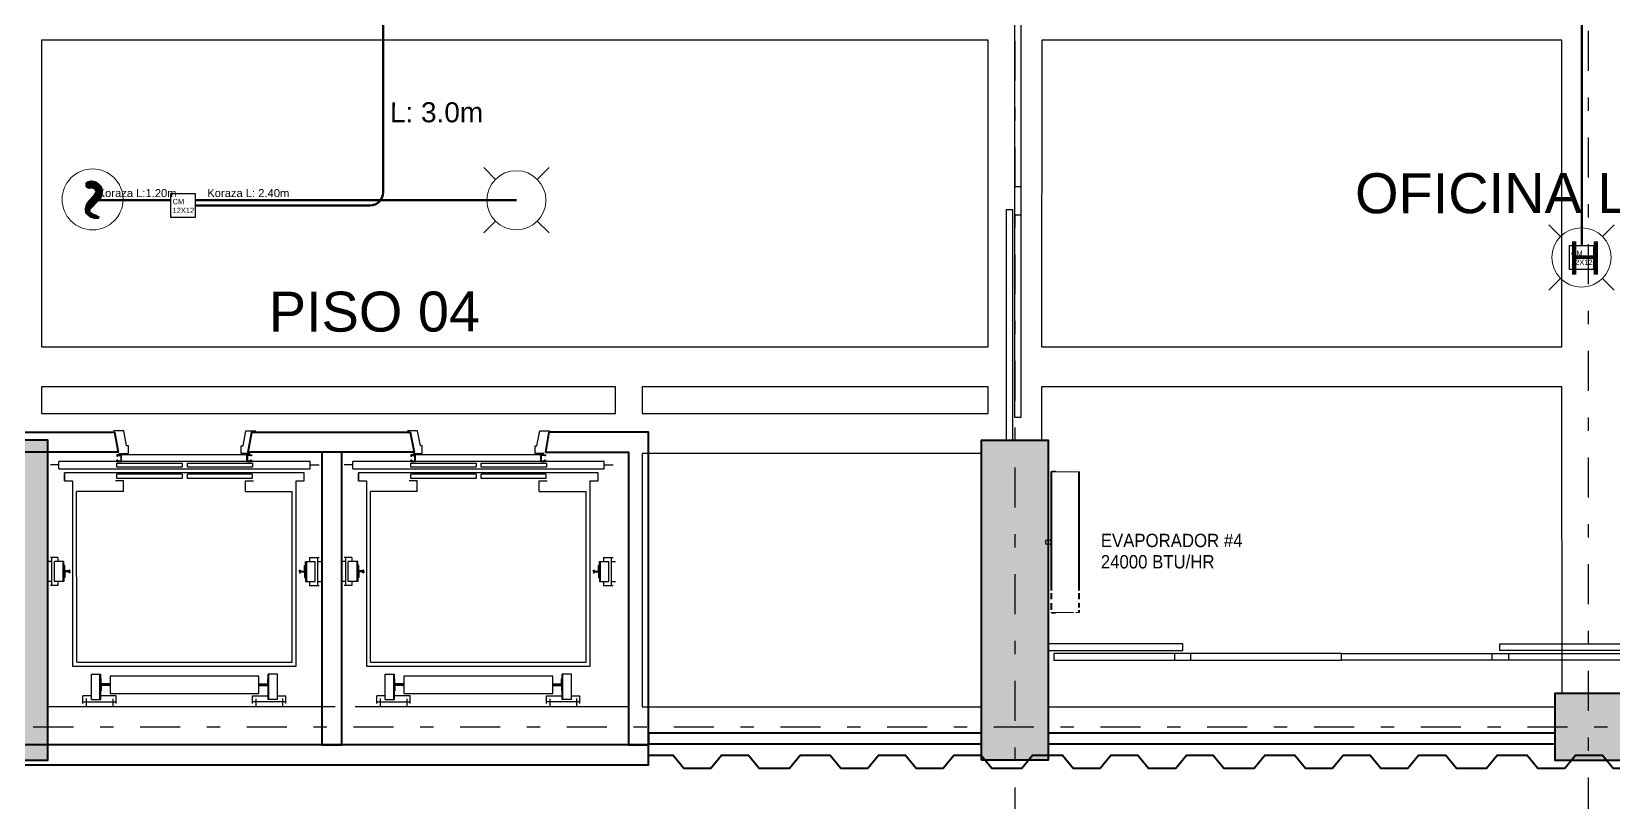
# Model space of a CAD drawing. Header units: millimetres. Extents: x 3781 to 4924, y 1639 to 1721.
# Drawn here: x 4245.6 to 4257.45, y 1649.94 to 1655.72 of the extents above; entities that cross this region are included whole.
import ezdxf

# ---------------------------------------------------------------- set-up
doc = ezdxf.new("R2010")
doc.units = ezdxf.units.MM
for name, pattern in [('CENTER', [0.7, 0.3, -0.2, 0, -0.2]), ('DASHED2', [9.525, 6.35, -3.175]), ('HIDDEN JT', [0.0016, 0.001, -0.0006]), ('HIDDEN2', [0.1875, 0.125, -0.0625]), ('LLUVIAS', [10, 4, -2, 4])]:
    doc.linetypes.add(name, pattern=pattern)
for name, color, linetype in [('0-amob', 1, 'Continuous'), ('1amobla', 2, 'Continuous'), ('AS_GL DETECCION_MEZANINE', 7, 'Continuous'), ('AS_GL DETECCION_PISO 2', 7, 'Continuous'), ('AS_GL DETECCION_PISO 6', 7, 'Continuous'), ('ASCENSOR', 1, 'Continuous'), ('DIM', 2, 'Continuous'), ('E-BORDE LOSA', 4, 'Continuous'), ('E-P. MACIZA1', 2, 'HIDDEN2'), ('EJE-ESTRUCTURA', 1, 'CENTER'), ('HACHTCOLUMNA', 250, 'Continuous'), ('MARCO', 4, 'Continuous'), ('PROYECCION', 1, 'DASHED2'), ('Tipologias de muros', 70, 'Continuous')]:
    doc.layers.add(name, color=color, linetype=linetype)
for name, color, linetype, lineweight in [('A-DETL', 253, 'HIDDEN JT', 9), ('Estructura', 6, 'Continuous', 40), ('M-EQPM', 14, 'Continuous', 18), ('M-EQPM-IDEN', 250, 'Continuous', 9), ('Muro', 4, 'Continuous', 40), ('TEXTOS', 7, 'Continuous', 20), ('Vidrio', 2, 'Continuous', 30)]:
    doc.layers.add(name, color=color, linetype=linetype, lineweight=lineweight)
doc.styles.add('SansSerif', font='sanss___.ttf', dxfattribs={"width": 0.9, "height": 0.18})
doc.styles.get("Standard").update_dxf_attribs({"font": 'arial.ttf'})

# ---------------------------------------------------------------- blocks, each defined once
blk = doc.blocks.new('MARCOE-102')
for p, q in [((0, 0), (0, -2.5)), ((0, 0), (1.75, 0)), ((1.75, 0), (1.75, -0.45)), ((0, -2.5), (1.75, -2.5)), ((0.175, -0.175), (1.575, -0.175)), ((0.175, -0.175), (0.175, -2.325)), ((0.175, -2.325), (1.575, -2.325)), ((1.375, -0.45), (1.375, -0.275)), ((1.375, -0.275), (1.575, -0.275)), ((1.75, -0.45), (1.375, -0.45)), ((1.375, -2.05), (1.375, -2.225)), ((1.75, -2.05), (1.375, -2.05)), ((1.375, -2.225), (1.575, -2.225)), ((1.575, -0.275), (1.575, -0.175)), ((1.575, -2.325), (1.575, -2.225)), ((1.75, -2.5), (1.75, -2.05))]:
    blk.add_line(p, q)
at = {"layer": 'MARCO'}
blk.add_lwpolyline([(0, 0), (0, -2.5), (1.75, -2.5), (1.75, -2.05), (1.375, -2.05), (1.375, -2.225), (1.575, -2.225), (1.575, -2.325), (0.175, -2.325), (0.175, -0.175), (1.575, -0.175), (1.575, -0.275), (1.375, -0.275), (1.375, -0.45), (1.75, -0.45), (1.75, 0), (0, 0)], dxfattribs=at)
blk = doc.blocks.new('ASCENSOR')
at = {"layer": '0-amob'}
for p, q in [((-1.747, -0.512), (-1.859, -0.533)), ((-1.859, -0.533), (-1.859, -0.609)), ((-1.69, -0.498), (-1.747, -0.498)), ((-1.747, -0.498), (-1.747, -0.512)), ((-1.69, -0.564), (-1.69, -0.498)), ((-1.68, -0.564), (-1.69, -0.564))]:
    blk.add_line(p, q, dxfattribs=at)
blk.add_lwpolyline([(-1.68, -0.564), (-1.68, 0.413), (-1.69, 0.413), (-1.69, 0.347), (-1.747, 0.347), (-1.747, 0.361), (-1.859, 0.382), (-1.859, 0.458)], dxfattribs=at)
at = {"layer": 'ASCENSOR'}
for p, q in [((-0.88, 0.922), (-0.88, 0.95)), ((-0.73, 0.922), (-0.73, 0.95)), ((-1.63, -1.015), (-1.63, 0.869)), ((-1.575, 0.869), (-1.63, 0.869)), ((-1.605, 0.869), (-1.605, 0.932)), ((-1.575, 0.869), (-1.575, -1.015)), ((-0.91, 0.876), (-0.91, 0.932)), ((-0.7, 0.921), (-0.91, 0.921)), ((-0.91, 0.876), (-0.88, 0.876)), ((-0.73, 0.902), (-0.88, 0.902)), ((-0.88, 0.83), (-0.88, 0.902)), ((-0.73, 0.836), (-0.88, 0.836)), ((-0.88, 0.836), (-0.73, 0.836)), ((-0.85, 0.83), (-0.88, 0.83)), ((-0.85, 0.83), (-0.88, 0.83)), ((-0.85, 0.83), (-0.805, 0.83)), ((-0.85, 0.83), (-0.805, 0.83)), ((-0.85, 0.83), (-0.805, 0.83)), ((-0.85, 0.83), (-0.805, 0.83)), ((-0.85, 0.823), (-0.85, 0.83)), ((-0.85, 0.823), (-0.85, 0.83)), ((-0.76, 0.83), (-0.805, 0.83)), ((-0.76, 0.83), (-0.805, 0.83)), ((-0.76, 0.83), (-0.805, 0.83)), ((-0.76, 0.83), (-0.805, 0.83)), ((-0.76, 0.823), (-0.76, 0.83)), ((-0.76, 0.823), (-0.76, 0.83)), ((-0.76, 0.83), (-0.73, 0.83)), ((-0.76, 0.83), (-0.73, 0.83)), ((-0.73, 0.836), (-0.73, 0.902)), ((-0.73, 0.876), (-0.7, 0.876)), ((-0.73, 0.83), (-0.73, 0.836)), ((-0.7, 0.876), (-0.7, 0.932)), ((-1.485, 0.826), (-1.545, 0.826)), ((-1.545, 0.826), (-1.485, 0.826)), ((-1.545, -0.971), (-1.545, 0.826)), ((-1.485, 0.826), (-1.485, 0.766)), ((-1.485, 0.766), (-0.096, 0.766)), ((-1.405, 0.385), (-1.405, 0.735)), ((-0.126, 0.735), (-1.405, 0.735)), ((-0.809, 0.823), (-0.85, 0.823)), ((-0.809, 0.823), (-0.85, 0.823)), ((-0.816, 0.785), (-0.816, 0.792)), ((-0.816, 0.792), (-0.802, 0.792)), ((-0.809, 0.785), (-0.816, 0.785)), ((-0.809, 0.785), (-0.809, 0.823)), ((-0.802, 0.785), (-0.809, 0.785)), ((-0.802, 0.823), (-0.76, 0.823)), ((-0.802, 0.823), (-0.76, 0.823)), ((-0.802, 0.785), (-0.802, 0.823)), ((-0.795, 0.792), (-0.802, 0.792)), ((-0.802, 0.785), (-0.795, 0.785)), ((-0.795, 0.785), (-0.795, 0.792)), ((-0.126, 0.735), (-0.126, -0.88)), ((-0.096, 0.766), (-0.096, -0.911)), ((-0.036, 0.625), (-0.036, 0.555)), ((0.155, 0.625), (-0.036, 0.625)), ((0.184, 0.688), (0.128, 0.688)), ((0.128, 0.625), (0.128, 0.688)), ((0.147, 0.664), (0.21, 0.664)), ((0.155, 0.625), (0.155, 0.555)), ((0.173, 0.689), (0.173, 0.438)), ((0.155, 0.561), (-0.036, 0.561)), ((0.155, 0.555), (-0.036, 0.555)), ((-0.021, 0.485), (0.109, 0.485)), ((-0.021, -0.63), (-0.021, 0.485)), ((-0.001, 0.552), (-0.001, 0.555)), ((-0.001, 0.555), (0.041, 0.555)), ((0.038, 0.552), (-0.001, 0.552)), ((0.038, 0.491), (0.038, 0.552)), ((0.041, 0.555), (0.041, 0.491)), ((0.089, 0.555), (0.041, 0.555)), ((0.047, 0.555), (0.047, 0.491)), ((0.05, 0.491), (0.05, 0.552)), ((0.05, 0.552), (0.089, 0.552)), ((0.089, 0.552), (0.089, 0.555)), ((0.089, 0.552), (0.089, 0.555)), ((0.109, 0.485), (0.109, -0.63)), ((0.128, 0.438), (0.128, 0.555)), ((-1.68, 0.434), (-1.671, 0.434)), ((-1.68, 0.434), (-1.671, 0.434)), ((-1.68, 0.399), (-1.68, 0.434)), ((-1.68, 0.399), (-1.68, 0.434)), ((-1.63, 0.399), (-1.68, 0.399)), ((-1.63, 0.399), (-1.68, 0.399)), ((-1.676, 0.43), (-1.674, 0.43)), ((-1.674, 0.43), (-1.676, 0.43)), ((-1.676, 0.402), (-1.676, 0.43)), ((-1.676, 0.43), (-1.676, 0.402)), ((-1.633, 0.402), (-1.676, 0.402)), ((-1.676, 0.402), (-1.633, 0.402)), ((-1.674, 0.426), (-1.674, 0.43)), ((-1.674, 0.426), (-1.674, 0.43)), ((-1.671, 0.426), (-1.674, 0.426)), ((-1.671, 0.426), (-1.674, 0.426)), ((-1.671, 0.434), (-1.671, 0.426)), ((-1.671, 0.434), (-1.671, 0.426)), ((-1.639, 0.434), (-1.639, 0.426)), ((-1.63, 0.434), (-1.639, 0.434)), ((-1.639, 0.434), (-1.63, 0.434)), ((-1.639, 0.426), (-1.639, 0.434)), ((-1.639, 0.426), (-1.635, 0.426)), ((-1.635, 0.426), (-1.639, 0.426)), ((-1.635, 0.43), (-1.633, 0.43)), ((-1.635, 0.426), (-1.635, 0.43)), ((-1.635, 0.43), (-1.635, 0.426)), ((-1.633, 0.43), (-1.635, 0.43)), ((-1.633, 0.402), (-1.633, 0.43)), ((-1.633, 0.402), (-1.633, 0.43)), ((-1.63, 0.399), (-1.63, 0.434)), ((-1.63, 0.434), (-1.63, 0.399)), ((-1.587, 0.433), (-1.618, 0.433)), ((-1.618, 0.433), (-1.618, -0.056)), ((-1.587, -0.056), (-1.587, 0.433)), ((-1.503, 0.434), (-1.534, 0.434)), ((-1.534, -0.056), (-1.534, 0.434)), ((-1.503, -0.056), (-1.503, 0.434)), ((-1.485, 0.385), (-1.485, 0.445)), ((-1.405, 0.385), (-1.485, 0.385)), ((0.184, 0.438), (0.128, 0.438)), ((0.149, 0.463), (0.209, 0.463)), ((-1.618, -0.056), (-1.587, -0.056)), ((-1.587, -0.095), (-1.618, -0.095)), ((-1.618, -0.095), (-1.618, -0.583)), ((-1.587, -0.583), (-1.587, -0.095)), ((-1.534, -0.056), (-1.503, -0.056)), ((-1.503, -0.095), (-1.534, -0.095)), ((-1.534, -0.58), (-1.534, -0.095)), ((-1.503, -0.58), (-1.503, -0.095)), ((-1.618, -0.583), (-1.587, -0.583)), ((-1.534, -0.58), (-1.503, -0.58)), ((-1.405, -0.53), (-1.485, -0.53)), ((-1.485, -0.53), (-1.485, -0.59)), ((-1.405, -0.53), (-1.405, -0.88)), ((0.184, -0.583), (0.128, -0.583)), ((0.128, -0.583), (0.128, -0.7)), ((0.173, -0.834), (0.173, -0.583)), ((0.155, -0.7), (-0.036, -0.7)), ((-0.036, -0.77), (-0.036, -0.7)), ((0.155, -0.706), (-0.036, -0.706)), ((0.109, -0.63), (-0.021, -0.63)), ((-0.001, -0.697), (-0.001, -0.7)), ((0.038, -0.697), (-0.001, -0.697)), ((-0.001, -0.7), (0.041, -0.7)), ((0.038, -0.636), (0.038, -0.697)), ((0.041, -0.7), (0.041, -0.636)), ((0.047, -0.7), (0.047, -0.636)), ((0.089, -0.7), (0.047, -0.7)), ((0.05, -0.636), (0.05, -0.697)), ((0.05, -0.697), (0.089, -0.697)), ((0.089, -0.697), (0.089, -0.7)), ((0.149, -0.609), (0.209, -0.609)), ((0.155, -0.77), (0.155, -0.7)), ((0.155, -0.77), (-0.036, -0.77)), ((0.128, -0.77), (0.128, -0.833)), ((0.147, -0.809), (0.21, -0.809)), ((-0.096, -0.911), (-1.485, -0.911)), ((-1.485, -0.911), (-1.485, -0.971)), ((-0.126, -0.88), (-1.405, -0.88)), ((-0.808, -0.936), (-0.815, -0.936)), ((-0.815, -0.936), (-0.815, -0.943)), ((-0.815, -0.943), (-0.801, -0.943)), ((-0.808, -0.936), (-0.808, -0.974)), ((-0.801, -0.936), (-0.808, -0.936)), ((-0.801, -0.936), (-0.801, -0.974)), ((-0.801, -0.936), (-0.794, -0.936)), ((-0.794, -0.943), (-0.801, -0.943)), ((-0.794, -0.936), (-0.794, -0.943)), ((0.184, -0.833), (0.128, -0.833)), ((-1.575, -1.015), (-1.63, -1.015)), ((-1.605, -1.015), (-1.605, -1.083)), ((-1.485, -0.971), (-1.545, -0.971)), ((-0.91, -1.011), (-0.88, -1.011)), ((-0.91, -1.011), (-0.91, -1.083)), ((-0.85, -0.981), (-0.88, -0.981)), ((-0.85, -0.981), (-0.88, -0.981)), ((-0.88, -0.981), (-0.88, -1.052)), ((-0.73, -0.987), (-0.88, -0.987)), ((-0.88, -0.987), (-0.73, -0.987)), ((-0.73, -1.052), (-0.88, -1.052)), ((-0.808, -0.974), (-0.85, -0.974)), ((-0.808, -0.974), (-0.85, -0.974)), ((-0.85, -0.974), (-0.85, -0.981)), ((-0.85, -0.974), (-0.85, -0.981)), ((-0.85, -0.981), (-0.805, -0.981)), ((-0.85, -0.981), (-0.805, -0.981)), ((-0.85, -0.981), (-0.805, -0.981)), ((-0.85, -0.981), (-0.805, -0.981)), ((-0.76, -0.981), (-0.805, -0.981)), ((-0.76, -0.981), (-0.805, -0.981)), ((-0.76, -0.981), (-0.805, -0.981)), ((-0.76, -0.981), (-0.805, -0.981)), ((-0.801, -0.974), (-0.76, -0.974)), ((-0.801, -0.974), (-0.76, -0.974)), ((-0.76, -0.974), (-0.76, -0.981)), ((-0.76, -0.974), (-0.76, -0.981)), ((-0.76, -0.981), (-0.73, -0.981)), ((-0.76, -0.981), (-0.73, -0.981)), ((-0.73, -0.981), (-0.73, -0.987)), ((-0.73, -0.987), (-0.73, -1.052)), ((-0.73, -1.011), (-0.7, -1.011)), ((-0.7, -1.011), (-0.7, -1.083)), ((-0.7, -1.072), (-0.91, -1.072)), ((-0.88, -1.073), (-0.88, -1.1)), ((-0.73, -1.073), (-0.73, -1.1))]:
    blk.add_line(p, q, dxfattribs=at)
for centre, radius, start, end in [((0.044, 0.491), 0.006, 180, 270), ((0.044, 0.491), 0.003, 180, 270), ((0.044, 0.491), 0.006, 270, 0), ((0.044, 0.491), 0.003, 270, 0), ((0.044, -0.636), 0.006, 90, 180), ((0.044, -0.636), 0.003, 90, 180), ((0.044, -0.636), 0.006, 0, 90), ((0.044, -0.636), 0.003, 0, 90)]:
    blk.add_arc(centre, radius, start, end, dxfattribs=at)
for points in [[(-0.795, 0.792), (-0.795, 0.785), (-0.816, 0.785), (-0.816, 0.792)], [(-0.816, 0.785), (-0.816, 0.792), (-0.795, 0.785), (-0.816, 0.785)], [(-0.795, 0.785), (-0.816, 0.785), (-0.795, 0.792), (-0.816, 0.792)], [(-0.794, -0.943), (-0.794, -0.936), (-0.815, -0.936), (-0.815, -0.943)], [(-0.815, -0.936), (-0.815, -0.943), (-0.794, -0.936), (-0.815, -0.936)], [(-0.794, -0.936), (-0.815, -0.936), (-0.794, -0.943), (-0.815, -0.943)]]:
    blk.add_solid(points, dxfattribs=at)
at = {"layer": 'ASCENSOR', "xscale": 0.01999999999998181, "yscale": 0.01999999999998181, "zscale": 0.01999999999998181, "rotation": 270}
blk.add_blockref('MARCOE-102', (-1.63, -0.541), dxfattribs=at)
blk = doc.blocks.new('estructura etapa 3')
at = {"layer": 'HACHTCOLUMNA'}
h = blk.add_hatch(color=256, dxfattribs=at)
h.paths.add_polyline_path([(-91.651, -6658.124), (-91.651, -6657.624), (-92.35, -6657.624), (-92.35, -6658.124)])
h.paths.add_polyline_path([(-49.354, -6658.124), (-49.354, -6657.624), (-50.055, -6657.624), (-50.055, -6658.124)])
h.paths.add_polyline_path([(-56.053, -6658.124), (-56.053, -6657.624), (-56.753, -6657.624), (-56.753, -6658.124)])
h.paths.add_polyline_path([(-76.45, -6659.124), (-76.95, -6659.124), (-76.95, -6657.624), (-76.45, -6657.624)])
h.paths.add_polyline_path([(-83.95, -6659.124), (-84.45, -6659.124), (-84.45, -6657.624), (-83.95, -6657.624)])
h.paths.add_polyline_path([(-60.452, -6659.124), (-60.952, -6659.124), (-60.952, -6657.624), (-60.452, -6657.624)])
h.paths.add_polyline_path([(-67.95, -6659.124), (-68.45, -6659.124), (-68.45, -6657.624), (-67.95, -6657.624)])
h.paths.add_polyline_path([(-91.85, -6668.199), (-91.851, -6667.599), (-92.35, -6667.599), (-92.349, -6668.199)])
h.paths.add_polyline_path([(-49.354, -6668.199), (-49.354, -6667.599), (-49.854, -6667.599), (-49.854, -6668.199)])
h.paths.add_polyline_path([(-56.154, -6668.149), (-56.154, -6667.649), (-56.854, -6667.649), (-56.854, -6668.149)])
h.paths.add_polyline_path([(-59.952, -6667.649), (-59.952, -6668.149), (-61.452, -6668.149), (-61.452, -6667.649)])
h.paths.add_polyline_path([(-75.95, -6667.649), (-75.95, -6668.149), (-77.45, -6668.149), (-77.45, -6667.649)])
h.paths.add_polyline_path([(-68.95, -6667.649), (-68.95, -6668.149), (-67.45, -6668.149), (-67.45, -6667.649)])
h.paths.add_polyline_path([(-84.95, -6667.649), (-84.95, -6668.149), (-83.45, -6668.149), (-83.45, -6667.649)])
h.paths.add_polyline_path([(-91.85, -6676.199), (-91.85, -6675.599), (-92.349, -6675.599), (-92.349, -6676.199)])
h.paths.add_polyline_path([(-49.354, -6676.199), (-49.354, -6675.599), (-49.854, -6675.599), (-49.854, -6676.199)])
h.paths.add_polyline_path([(-56.154, -6676.149), (-56.154, -6675.649), (-56.754, -6675.649), (-56.754, -6676.149)])
h.paths.add_polyline_path([(-59.952, -6675.649), (-59.952, -6676.149), (-61.452, -6676.149), (-61.452, -6675.649)])
h.paths.add_polyline_path([(-75.95, -6675.649), (-75.95, -6676.149), (-77.45, -6676.149), (-77.45, -6675.649)])
h.paths.add_polyline_path([(-68.95, -6675.649), (-68.95, -6676.149), (-67.45, -6676.149), (-67.45, -6675.649)])
h.paths.add_polyline_path([(-84.95, -6675.649), (-84.95, -6676.149), (-83.45, -6676.149), (-83.45, -6675.649)])
h.paths.add_polyline_path([(-91.847, -6686.299), (-91.851, -6685.699), (-92.35, -6685.699), (-92.346, -6686.299)])
h.paths.add_polyline_path([(-49.354, -6686.299), (-49.354, -6685.699), (-49.854, -6685.699), (-49.854, -6686.299)])
h.paths.add_polyline_path([(-56.154, -6686.249), (-56.154, -6685.749), (-56.754, -6685.749), (-56.754, -6686.249)])
h.paths.add_polyline_path([(-59.952, -6685.749), (-59.952, -6686.249), (-61.452, -6686.249), (-61.452, -6685.749)])
h.paths.add_polyline_path([(-75.95, -6685.749), (-75.95, -6686.249), (-77.45, -6686.249), (-77.45, -6685.749)])
h.paths.add_polyline_path([(-68.95, -6685.749), (-68.95, -6686.249), (-67.45, -6686.249), (-67.45, -6685.749)])
h.paths.add_polyline_path([(-84.95, -6685.749), (-84.95, -6686.249), (-83.45, -6686.249), (-83.45, -6685.749)])
h.paths.add_polyline_path([(-49.353, -6694.294), (-49.354, -6693.699), (-49.855, -6693.699), (-49.854, -6694.294)])
h.paths.add_polyline_path([(-56.054, -6694.249), (-56.054, -6693.749), (-56.753, -6693.749), (-56.753, -6694.249)])
h.paths.add_polyline_path([(-91.651, -6694.249), (-91.651, -6693.749), (-92.35, -6693.749), (-92.35, -6694.249)])
h.paths.add_polyline_path([(-59.952, -6693.749), (-59.952, -6694.249), (-61.452, -6694.249), (-61.452, -6693.749)])
h.paths.add_polyline_path([(-75.95, -6693.749), (-75.95, -6694.249), (-77.45, -6694.249), (-77.45, -6693.749)])
h.paths.add_polyline_path([(-68.95, -6693.749), (-68.95, -6694.249), (-67.45, -6694.249), (-67.45, -6693.749)])
h.paths.add_polyline_path([(-84.95, -6693.749), (-84.95, -6694.249), (-83.45, -6694.249), (-83.45, -6693.749)])
h.paths.add_polyline_path([(-49.358, -6703.974), (-49.353, -6703.374), (-49.854, -6703.374), (-49.859, -6703.974)])
h.paths.add_polyline_path([(-56.054, -6703.924), (-56.054, -6703.424), (-56.753, -6703.424), (-56.753, -6703.924)])
h.paths.add_polyline_path([(-67.95, -6704.924), (-67.95, -6703.424), (-68.45, -6703.424), (-68.45, -6704.924)])
h.paths.add_polyline_path([(-91.651, -6703.924), (-91.651, -6703.424), (-92.35, -6703.424), (-92.35, -6703.924)])
h.paths.add_polyline_path([(-61.847, -6703.424), (-60.347, -6703.424), (-60.347, -6703.924), (-61.847, -6703.924)])
h.paths.add_polyline_path([(-83.95, -6704.924), (-83.95, -6703.424), (-84.45, -6703.424), (-84.45, -6704.924)])
h.paths.add_polyline_path([(-76.45, -6704.924), (-76.45, -6703.424), (-76.95, -6703.424), (-76.95, -6704.924)])
h.paths.add_polyline_path([(-49.354, -6711.949), (-49.354, -6711.449), (-50.054, -6711.449), (-50.054, -6711.949)])
h.paths.add_polyline_path([(-55.954, -6711.949), (-55.954, -6711.449), (-56.654, -6711.449), (-56.654, -6711.949)])
h.paths.add_polyline_path([(-91.65, -6711.949), (-91.65, -6711.449), (-92.35, -6711.449), (-92.35, -6711.949)])
h.paths.add_polyline_path([(-60.952, -6711.949), (-60.952, -6709.549), (-60.452, -6709.549), (-60.452, -6711.949)])
h.paths.add_polyline_path([(-68.45, -6709.549), (-68.45, -6711.949), (-67.95, -6711.949), (-67.95, -6709.549)])
h.paths.add_polyline_path([(-76.95, -6709.549), (-76.95, -6711.949), (-76.45, -6711.949), (-76.45, -6709.549)])
h.paths.add_polyline_path([(-83.95, -6709.549), (-83.95, -6711.949), (-84.45, -6711.949), (-84.45, -6709.549)])
at = {"layer": 'EJE-ESTRUCTURA'}
for p, q in [((-56.404, -6655.279), (-56.404, -6714.839)), ((-60.702, -6655.354), (-60.702, -6714.914)), ((-60.702, -6655.354), (-60.702, -6714.914)), ((-93.66, -6711.699), (-46.502, -6711.699))]:
    blk.add_line(p, q, dxfattribs=at)
at = {"layer": 'Estructura'}
for points in [[(-68.45, -6709.549), (-68.45, -6711.949), (-67.95, -6711.949), (-67.95, -6709.549)], [(-60.952, -6711.949), (-60.952, -6709.549), (-60.452, -6709.549), (-60.452, -6711.949)], [(-55.954, -6711.949), (-55.954, -6711.449), (-56.654, -6711.449), (-56.654, -6711.949)]]:
    blk.add_lwpolyline(points, close=True, dxfattribs=at)
blk = doc.blocks.new('USA_IDU_RAC_QMD3_231005_SALIDA ATRAS - 18_000BTU_ 208-230V_ AR18CSDABWKNCV-2213265-NIVEL 03')
at = {"layer": 'A-DETL'}
for p, q in [((80.134, -13.676), (80.084, -13.676)), ((80.084, -13.683), (80.134, -13.683)), ((80.209, -13.676), (80.165, -13.676)), ((80.165, -13.683), (80.209, -13.683)), ((80.065, -13.888), (80.065, -13.882)), ((80.083, -13.882), (80.065, -13.882)), ((80.065, -13.891), (80.083, -13.891)), ((80.136, -13.882), (80.103, -13.882)), ((80.103, -13.891), (80.134, -13.891)), ((80.209, -13.882), (80.165, -13.882)), ((80.165, -13.891), (80.209, -13.891))]:
    blk.add_line(p, q, dxfattribs=at)
for centre, major_axis, start_param, end_param in [((80.06, -13.688), (0, 0.00635), 0, 0.261799), ((80.06, -13.688), (0, 0.00635), 6.021386, 6.283185), ((80.065, -13.678), (0, 0.00226), 0, 0.2618), ((81.12, -13.678), (0, 0.00226), 0, 0.2618), ((81.125, -13.688), (0, 0.00635), 6.021386, 6.283185), ((81.125, -13.688), (0, 0.00635), 0, 0.2618), ((80.065, -13.696), (0, 0.498), 1.914621, 1.953968), ((80.065, -13.884), (0, 0.00661), 2.216568, 3.141593), ((81.12, -13.884), (0, 0.00661), 2.910337, 3.141593)]:
    blk.add_ellipse(centre, major_axis=major_axis, ratio=0.000003, start_param=start_param, end_param=end_param, dxfattribs=at)
at = {"layer": 'M-EQPM'}
for p, q in [((80.065, -13.681), (80.06, -13.681)), ((80.065, -13.684), (80.06, -13.684)), ((80.06, -13.69), (80.065, -13.69)), ((80.065, -13.692), (80.06, -13.692)), ((80.06, -13.71), (80.065, -13.71)), ((80.065, -13.683), (80.065, -13.676)), ((81.12, -13.676), (80.229, -13.676)), ((80.229, -13.683), (81.12, -13.683)), ((81.12, -13.676), (81.12, -13.683)), ((81.125, -13.681), (81.12, -13.681)), ((81.125, -13.684), (81.12, -13.684)), ((81.12, -13.69), (81.125, -13.69)), ((81.125, -13.692), (81.12, -13.692)), ((81.12, -13.71), (81.125, -13.71)), ((81.12, -13.882), (80.229, -13.882)), ((80.229, -13.891), (81.12, -13.891)), ((81.12, -13.882), (81.12, -13.888))]:
    blk.add_line(p, q, dxfattribs=at)
for centre, major_axis, start_param, end_param in [((80.06, -13.688), (0, 0.00635), 0, 2.617994), ((80.06, -13.688), (0, 0.00635), 5.497787, 6.283185), ((80.06, -13.687), (0, 0.00318), 0, 3.141593), ((80.06, -13.687), (0, 0.00318), 3.141593, 6.283185), ((80.06, -13.688), (0, 0.00635), 3.665192, 3.926991), ((80.06, -13.701), (0, 0.009), 0, 3.141593), ((80.06, -13.701), (0, 0.009), 5.759587, 6.283185), ((80.06, -13.701), (0, 0.009), 3.141593, 3.665191), ((80.065, -13.678), (0, 0.00226), 0, 0.523601), ((80.065, -13.696), (0, 0.498), 1.544707, 1.872346), ((81.12, -13.678), (0, 0.00226), 0, 0.523599), ((81.12, -13.696), (0, 0.498), 1.544707, 1.953968), ((81.125, -13.688), (0, 0.00635), 5.497787, 6.283185), ((81.125, -13.688), (0, 0.00635), 0, 2.617994), ((81.125, -13.687), (0, 0.00318), 3.141593, 6.283185), ((81.125, -13.687), (0, 0.00318), 0, 3.141593), ((81.125, -13.701), (0, 0.009), 5.759587, 6.283185), ((81.125, -13.701), (0, 0.009), 0, 3.141593), ((81.125, -13.688), (0, 0.00635), 3.665192, 3.926991), ((81.125, -13.701), (0, 0.009), 3.141593, 3.665191), ((81.12, -13.884), (0, 0.00661), 2.216568, 3.141593)]:
    blk.add_ellipse(centre, major_axis=major_axis, ratio=0.000003, start_param=start_param, end_param=end_param, dxfattribs=at)
blk = doc.blocks.new('AS_Strobe-CEILING')
at = {"color": 0, "linetype": 'Continuous', "lineweight": 15}
for p, q in [((-0.1045, 0.1045), (-0.163, 0.163)), ((0.1045, 0.1045), (0.163, 0.163)), ((-0.1045, -0.1045), (-0.163, -0.163)), ((0.1045, -0.1045), (0.163, -0.163))]:
    blk.add_line(p, q, dxfattribs=at)
blk.add_ellipse((0, 0), major_axis=(0.1478, 0), ratio=1, dxfattribs=at)
blk = doc.blocks.new('Horne Strobe Cielo')
at = {"layer": 'AS_GL DETECCION_MEZANINE', "color": 1, "linetype": 'Continuous', "xscale": 1.5, "yscale": 1.5, "zscale": 1.5}
blk.add_blockref('AS_Strobe-CEILING', (-679.742, -2828), dxfattribs=at)
at = {"layer": '1amobla', "color": 7, "linetype": 'Continuous', "ltscale": 0.3, "true_color": 0xffffff, "insert": (-679.843, -2827.878), "char_height": 0.25, "width": 0.07916, "attachment_point": 1}
blk.add_mtext('H', dxfattribs=at)
blk = doc.blocks.new('Caja metalica de 12')
at = {"layer": '1amobla', "linetype": 'Continuous', "ltscale": 0.3}
blk.add_lwpolyline([(-1069.691, -2855.357), (-1069.511, -2855.357), (-1069.511, -2855.537), (-1069.691, -2855.537), (-1069.691, -2855.357)], dxfattribs=at)
at = {"layer": '1amobla', "color": 7, "linetype": 'Continuous', "ltscale": 0.3, "insert": (-1069.679, -2855.397), "char_height": 0.04, "width": 0.07916, "attachment_point": 1}
blk.add_mtext('CM 12X12', dxfattribs=at)
blk = doc.blocks.new('AS_Initiator2')
at = {"color": 0, "linetype": 'Continuous', "lineweight": 15}
blk.add_circle((0, 0), 0.1524, dxfattribs=at)
for points in [[(-0.027, 0.0558), (-0.0366, 0.0654), (-0.027, 0.0906), (-0.0366, 0.0822)], [(-0.027, 0.0906), (-0.0054, 0.0954), (-0.027, 0.0558), (0.0174, 0.0906)], [(-0.027, 0.0558), (0.0174, 0.0906), (-0.0162, 0.0522), (-0.0068, 0.055)], [(-0.0068, 0.055), (0.0174, 0.0906), (0.0066, 0.051), (0.0306, 0.081)], [(0.0066, 0.051), (0.0306, 0.081), (0.0138, 0.039), (0.0438, 0.0678)], [(0.0438, 0.0054), (-0.0018, -0.0426), (-0.027, -0.0126), (-0.0342, -0.0246)], [(0.0486, 0.015), (0.0438, 0.0054), (0.0042, 0.0222), (-0.027, -0.0126)], [(0.0438, 0.0678), (0.0486, 0.0606), (0.0138, 0.039), (0.0042, 0.0222)], [(0.0486, 0.0606), (0.0522, 0.0366), (0.0042, 0.0222), (0.0486, 0.015)], [(-0.0018, -0.0426), (-0.0102, -0.0498), (-0.0342, -0.0246), (-0.0402, -0.0498)], [(-0.0102, -0.0498), (-0.009, -0.0618), (-0.0402, -0.0498), (-0.0366, -0.0702)], [(-0.009, -0.0618), (0.003, -0.0702), (-0.0366, -0.0702), (-0.015, -0.0894)], [(0.003, -0.0702), (0.0186, -0.0762), (-0.015, -0.0894), (0.009, -0.0978)], [(0.009, -0.0978), (0.0186, -0.0762), (0.0306, -0.0978), (0.0366, -0.087)]]:
    blk.add_solid(points, dxfattribs=at)

msp = doc.modelspace()

# ---------------------------------------------------------------- linework, layer by layer
at = {"layer": '1amobla', "color": 7, "linetype": 'Continuous', "ltscale": 0.3, "true_color": 0xffffff}
for points in [[(4246.64, 1654.504), (4246.82, 1654.504), (4246.82, 1654.324), (4246.64, 1654.324), (4246.64, 1654.504)], [(4246.64, 1654.504), (4246.82, 1654.504), (4246.82, 1654.324), (4246.64, 1654.324), (4246.64, 1654.504)], [(4257.123, 1654.114), (4257.303, 1654.114), (4257.303, 1653.934), (4257.123, 1653.934), (4257.123, 1654.114)], [(4257.123, 1654.114), (4257.303, 1654.114), (4257.303, 1653.934), (4257.123, 1653.934), (4257.123, 1654.114)], [(4257.123, 1654.114), (4257.303, 1654.114), (4257.303, 1653.934), (4257.123, 1653.934), (4257.123, 1654.114)], [(4252.966, 1652.653), (4252.716, 1652.653), (4252.716, 1650.456), (4250.222, 1650.456), (4250.222, 1652.713)], [(4253.216, 1651.126), (4253.216, 1652.653), (4252.966, 1652.653)]]:
    msp.add_lwpolyline(points, dxfattribs=at)
at = {"layer": 'AS_GL DETECCION_PISO 2', "color": 5, "linetype": 'Continuous', "lineweight": 50}
for p, q in [((4246.065, 1654.453), (4246.64, 1654.453)), ((4246.82, 1654.453), (4249.229, 1654.453))]:
    msp.add_line(p, q, dxfattribs=at)
for points in [[(4257.215, 1654.114), (4257.215, 1655.924, 0.414214), (4257.115, 1656.024), (4251.109, 1656.024)], [(4248.231, 1655.934), (4248.231, 1654.514, -0.414208), (4248.131, 1654.414), (4246.82, 1654.414)]]:
    msp.add_lwpolyline(points, format="xyb", dxfattribs=at)
at = {"layer": 'DIM'}
msp.add_circle((4253.216, 1651.889), 0.02, dxfattribs=at)
at = {"layer": 'E-BORDE LOSA'}
for p, q in [((4247.871, 1650.653), (4245.719, 1650.653)), ((4250.07, 1650.653), (4248.021, 1650.653))]:
    msp.add_line(p, q, dxfattribs=at)
at = {"layer": 'E-P. MACIZA1', "color": 7, "linetype": 'LLUVIAS', "ltscale": 3, "true_color": 0xffffff}
for points in [[(4245.669, 1655.653), (4245.669, 1653.353), (4252.766, 1653.353), (4252.766, 1655.653)], [(4257.065, 1655.653), (4255.813, 1655.653), (4253.168, 1655.653), (4253.166, 1653.353), (4255.813, 1653.353), (4257.065, 1653.353)], [(4249.971, 1653.053), (4245.669, 1653.053), (4245.669, 1652.853), (4249.971, 1652.853)], [(4250.171, 1653.053), (4250.171, 1652.853), (4252.766, 1652.853), (4252.766, 1653.053)], [(4257.015, 1650.653), (4257.015, 1650.753), (4257.068, 1650.753), (4257.066, 1653.053), (4253.166, 1653.053), (4253.166, 1652.653), (4253.216, 1652.653), (4253.216, 1650.653)], [(4250.171, 1652.553), (4250.171, 1650.653), (4252.716, 1650.653), (4252.716, 1652.553)]]:
    msp.add_lwpolyline(points, close=True, dxfattribs=at)
at = {"layer": 'Muro'}
for points in [[(4246.216, 1652.713), (4246.244, 1652.563), (4244.681, 1652.563), (4244.71, 1652.713)], [(4248.434, 1652.713), (4248.462, 1652.563), (4247.218, 1652.563), (4247.247, 1652.713)], [(4249.473, 1652.713), (4249.447, 1652.563), (4250.07, 1652.563), (4250.07, 1650.368), (4250.22, 1650.368), (4250.22, 1652.713)], [(4247.771, 1650.368), (4247.921, 1650.368), (4247.921, 1650.368), (4247.921, 1652.563), (4247.771, 1652.563), (4247.771, 1652.563), (4247.771, 1652.563), (4247.771, 1652.563), (4247.771, 1650.368), (4247.771, 1650.368)], [(4242.878, 1650.218), (4250.22, 1650.218), (4250.22, 1650.368), (4242.878, 1650.368)]]:
    msp.add_lwpolyline(points, close=True, dxfattribs=at)
at = {"layer": 'Muro', "color": 3}
for points in [[(4250.22, 1650.376), (4252.716, 1650.376), (4252.716, 1650.456), (4250.22, 1650.456)], [(4253.216, 1650.376), (4257.015, 1650.376), (4257.015, 1650.456), (4253.216, 1650.456)]]:
    msp.add_lwpolyline(points, close=True, dxfattribs=at)
for points in [[(4250.22, 1650.292), (4250.405, 1650.292), (4250.485, 1650.193), (4250.687, 1650.193), (4250.767, 1650.292), (4250.97, 1650.292), (4251.05, 1650.193), (4251.276, 1650.193), (4251.356, 1650.292), (4251.581, 1650.292), (4251.661, 1650.193), (4251.864, 1650.193)], [(4251.864, 1650.193), (4251.944, 1650.292), (4252.146, 1650.292), (4252.226, 1650.193), (4252.429, 1650.193), (4252.509, 1650.292), (4252.712, 1650.292), (4252.792, 1650.193), (4253.017, 1650.193), (4253.097, 1650.292), (4253.323, 1650.292), (4253.403, 1650.193), (4253.605, 1650.193)], [(4253.605, 1650.193), (4253.685, 1650.292), (4253.888, 1650.292), (4253.968, 1650.193), (4254.171, 1650.193), (4254.251, 1650.292), (4254.453, 1650.292), (4254.533, 1650.193), (4254.759, 1650.193), (4254.839, 1650.292), (4255.064, 1650.292), (4255.144, 1650.193), (4255.347, 1650.193)], [(4255.347, 1650.193), (4255.427, 1650.292), (4255.63, 1650.292), (4255.71, 1650.193), (4255.912, 1650.193), (4255.992, 1650.292), (4256.195, 1650.292), (4256.275, 1650.193), (4256.5, 1650.193), (4256.58, 1650.292), (4256.806, 1650.292), (4256.886, 1650.193), (4257.088, 1650.193)], [(4257.088, 1650.193), (4257.168, 1650.292), (4257.371, 1650.292), (4257.451, 1650.193), (4257.654, 1650.193), (4257.734, 1650.292), (4257.937, 1650.292), (4258.017, 1650.193), (4258.242, 1650.193), (4258.322, 1650.292), (4258.547, 1650.292), (4258.627, 1650.193), (4258.83, 1650.193)]]:
    msp.add_lwpolyline(points, dxfattribs=at)
at = {"layer": 'PROYECCION', "ltscale": 3}
for points in [[(4252.963, 1654.344), (4253.013, 1654.344), (4253.013, 1656.103), (4252.963, 1656.103)], [(4254.162, 1651.054), (4254.162, 1651.004), (4255.414, 1651.004), (4255.414, 1651.054)], [(4256.666, 1651.054), (4256.666, 1651.004), (4255.414, 1651.004), (4255.414, 1651.054)]]:
    msp.add_lwpolyline(points, close=True, dxfattribs=at)
at = {"layer": 'Tipologias de muros'}
for points in [[(4246.216, 1652.713), (4246.244, 1652.563), (4244.681, 1652.563), (4244.71, 1652.713)], [(4248.434, 1652.713), (4248.462, 1652.563), (4247.218, 1652.563), (4247.247, 1652.713)], [(4249.473, 1652.713), (4249.447, 1652.563), (4250.07, 1652.563), (4250.07, 1650.368), (4250.22, 1650.368), (4250.22, 1652.713)], [(4242.878, 1650.218), (4250.22, 1650.218), (4250.22, 1650.368), (4242.878, 1650.368)]]:
    msp.add_lwpolyline(points, close=True, dxfattribs=at)
for points in [[(4247.921, 1652.563), (4247.771, 1652.563)], [(4247.921, 1650.368), (4247.921, 1652.563)], [(4247.771, 1650.368), (4247.921, 1650.368)]]:
    msp.add_lwpolyline(points, dxfattribs=at)
at = {"layer": 'Vidrio'}
for points in [[(4252.963, 1652.827), (4253.013, 1652.827), (4253.013, 1654.554), (4252.963, 1654.554)], [(4252.9, 1652.653), (4252.95, 1652.653), (4252.95, 1654.38), (4252.9, 1654.38)], [(4253.216, 1651.126), (4253.216, 1651.076), (4254.225, 1651.076), (4254.225, 1651.126)], [(4253.257, 1651.054), (4253.257, 1651.004), (4254.284, 1651.004), (4254.284, 1651.054)], [(4259.097, 1651.054), (4259.097, 1651.004), (4256.543, 1651.004), (4256.543, 1651.054)], [(4257.612, 1651.126), (4257.612, 1651.076), (4256.602, 1651.076), (4256.602, 1651.126)]]:
    msp.add_lwpolyline(points, close=True, dxfattribs=at)

# ---------------------------------------------------------------- block references
at = {"layer": '1amobla', "color": 7, "linetype": 'Continuous', "true_color": 0xffffff}
for name, p in [('Caja metalica de 12', (5316.331, 4509.86)), ('Horne Strobe Cielo', (4936.955, 4482.024)), ('Caja metalica de 12', (5326.814, 4509.471))]:
    msp.add_blockref(name, p, dxfattribs=at)
at = {"layer": 'A-DETL', "rotation": 89.99999999999999}
msp.add_blockref('USA_IDU_RAC_QMD3_231005_SALIDA ATRAS - 18_000BTU_ 208-230V_ AR18CSDABWKNCV-2213265-NIVEL 03', (4239.56, 1571.297), dxfattribs=at)
at = {"layer": 'AS_GL DETECCION_MEZANINE', "color": 1, "linetype": 'Continuous', "xscale": 1.5, "yscale": 1.5, "zscale": 1.5}
msp.add_blockref('AS_Strobe-CEILING', (4249.229, 1654.453), dxfattribs=at)
at = {"layer": 'AS_GL DETECCION_PISO 6', "color": 131, "linetype": 'Continuous', "xscale": 1.5, "yscale": 1.5, "zscale": 1.5}
msp.add_blockref('AS_Initiator2', (4246.052, 1654.459), dxfattribs=at)
at = {"layer": 'ASCENSOR', "xscale": -1, "rotation": 90.0056748733478}
for p in [(4246.668, 1650.864), (4248.871, 1650.864)]:
    msp.add_blockref('ASCENSOR', p, dxfattribs=at)
at = {"layer": 'Vidrio'}
msp.add_blockref('estructura etapa 3', (4313.668, 8362.202), dxfattribs=at)

# ---------------------------------------------------------------- texts
at = {"layer": '1amobla', "color": 7, "linetype": 'Continuous', "ltscale": 0.3, "true_color": 0xffffff, "char_height": 0.04, "width": 0.07916, "attachment_point": 1}
for insert in [(4246.652, 1654.463), (4257.135, 1654.074)]:
    msp.add_mtext('CM 12X12', dxfattribs=dict(at, insert=insert))
at = {"layer": 'M-EQPM-IDEN', "color": 7, "insert": (4253.61, 1651.821), "char_height": 0.1, "width": 2.2329, "attachment_point": 4, "line_spacing_factor": 0.958818, "style": 'SansSerif'}
msp.add_mtext('\\pxt6.35,12.7,19.05,25.4,31.75,38.1,44.45,50.8,57.15,63.5,69.85,76.2,82.55,88.9,95.25,101.6,107.95,114.3,120.65,127,133.35,139.7,146.05,152.4,158.75,165.1,171.45,177.8,184.15,190.5,196.85,203.2;EVAPORADOR #4\\P24000 BTU/HR', dxfattribs=at)
at = {"layer": 'TEXTOS'}
for s, height, rotation, p in [('L: 3.0m', 0.15, 359.9331, (4248.281, 1655.038)), ('OFICINA LOCATARIO', 0.3, 0.0669, (4255.516, 1654.355)), ('Koraza L:1.20m', 0.06, 359.9331, (4246.09, 1654.477)), ('Koraza L: 2.40m', 0.06, 359.9331, (4246.912, 1654.477)), ('PISO 04 ', 0.3, 0.0669, (4247.373, 1653.467))]:
    msp.add_text(s, height=height, rotation=rotation, dxfattribs=at).set_placement(p)

doc.saveas('drawing.dxf')
